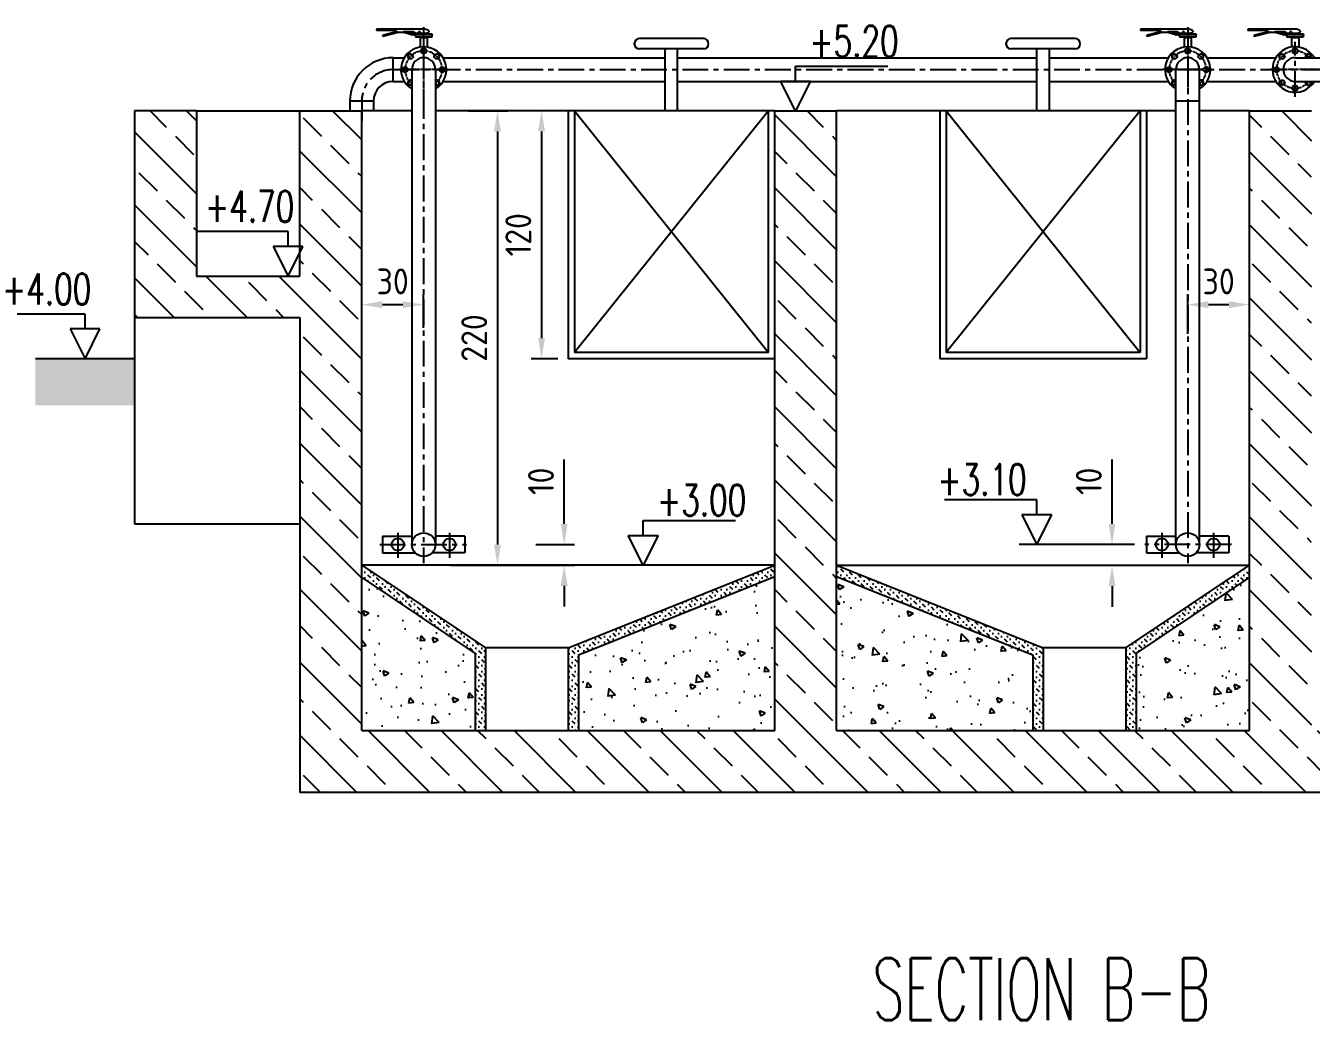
# Model space of a CAD drawing. Header units: inches. Extents: x 113285 to 117969, y -9404 to -6149.
# Drawn here: x 115070 to 115692, y -9396 to -8915 of the extents above; entities that cross this region are included whole.
import ezdxf
from ezdxf.enums import TextEntityAlignment as Align

# ---------------------------------------------------------------- set-up
doc = ezdxf.new("R2010")
doc.units = ezdxf.units.IN
doc.header["$MEASUREMENT"] = 0
doc.linetypes.add('CENTER', pattern=[2, 1.25, -0.25, 0.25, -0.25])
for name, color, linetype in [('1', 1, 'Continuous'), ('2', 2, 'Continuous'), ('3', 3, 'Continuous'), ('4', 4, 'Continuous'), ('5', 5, 'Continuous'), ('KOT', 2, 'Continuous'), ('OLCU', 2, 'Continuous'), ('YAZI', 7, 'Continuous')]:
    doc.layers.add(name, color=color, linetype=linetype)
doc.styles.add('A5', font='romanstw.shx', dxfattribs={"width": 0.5})
doc.styles.add('A6', font='romanstw.shx', dxfattribs={"width": 0.6})
doc.styles.add('PASSDIN', font='isocp.shx')
doc.dimstyles.get("Standard").update_dxf_attribs({"dimscale": 5, "dimtxt": 2.5, "dimasz": 2, "dimexe": 1, "dimexo": 1, "dimgap": 1, "dimtad": 1, "dimdec": 8, "dimzin": 12, "dimdsep": 46, "dimtxsty": 'PASSDIN', "dimcen": 2, "dimadec": 1, "dimazin": 3, "dimtfac": 1, "dimtdec": 8, "dimtix": 1, "dimtofl": 0, "dimtmove": 0, "dimatfit": 3, "dimfxl": 0, "dimtolj": 1, "dimtzin": 0, "dimarcsym": 0})
pattern_1 = [(135, (227321.5713, -2042.9609), (-1.414213562, 4.242640687), [2, -2, 0, -2, 0, -2])]
pattern_2 = [(130, (227321.571, -2042.96), (-28.6904073, -2.5100854), [3, -33]), (185, (227321.57, -2042.96), (5.550053, 30.087685), [2.4, -26.4]), (79.5486, (227319.18, -2043.17), (-23.140375, 27.577582), [2.5496076, -28.0456845]), (133.8158, (227321.57, -2034.96), (-42.689642, -6.620761), [4.5, -49.5]), (83.3644, (227318.014, -2035.513), (-37.386508, 38.964715), [3.824412, -42.06852]), (188.8158, (227321.57, -2034.96), (-37.386478, 38.964744), [3.6, -39.6]), (159, (227317.571, -2036.96), (-23.876282, -16.1047556), [3, -33]), (214, (227317.57, -2036.96), (-9.732613, 29.006002), [2.4, -26.4]), (108.5486, (227315.582, -2038.303), (-33.608905, 12.90122), [2.5496076, -28.0456845]), (142.5, (227321.571, -2042.961), (-0.4863942, 13.3157542), [0, -26.08, 0, -26.8, 0, -26.5]), (172.5, (227321.571, -2042.961), (-10.5227815, 15.7764685), [0, -15.28, 0, -25.48, 0, -10.1]), (212.5, (227330.491, -2042.961), (-21.3528974, -0.9021949), [0, -10, 0, -31.2, 0, -41.4]), (222.5, (227334.491, -2042.96), (-23.3274468, 4.0041993), [0, -13, 0, -20.72, 0, -29.4])]

# ---------------------------------------------------------------- blocks, each defined once
blk = doc.blocks.new('*D22')
at = {"layer": 'Defpoints', "color": 0}
for p in [(115320.67, -8955.75), (115319.4, -9075.75), (115332.3, -9075.75)]:
    blk.add_point(p, dxfattribs=at)
at = {"layer": 'OLCU', "color": 0, "lineweight": -2}
for p, q in [((115315.67, -8955.75), (115314.4, -8955.75)), ((115319.4, -8965.75), (115319.4, -9065.75)), ((115327.3, -9075.75), (115314.4, -9075.75))]:
    blk.add_line(p, q, dxfattribs=at)
at = {"layer": 'OLCU', "color": 0}
for points in [[(115317.73, -8965.75), (115321.07, -8965.75), (115319.4, -8955.75)], [(115317.73, -9065.75), (115321.07, -9065.75), (115319.4, -9075.75)]]:
    blk.add_solid(points, dxfattribs=at)
at = {"layer": 'OLCU', "color": 0, "insert": (115308.15, -9015.75), "char_height": 12.5, "attachment_point": 5, "rotation": 90, "style": 'PASSDIN'}
blk.add_mtext('\\A1;120', dxfattribs=at)
blk = doc.blocks.new('*D95')
at = {"layer": 'Defpoints', "color": 0}
for p in [(115279.04, -8955.75), (115270.37, -9175.75), (115298.05, -9175.75)]:
    blk.add_point(p, dxfattribs=at)
at = {"layer": 'OLCU', "color": 0, "lineweight": -2}
for p, q in [((115284.04, -8955.75), (115303.05, -8955.75)), ((115298.05, -8965.75), (115298.05, -9165.75)), ((115275.37, -9175.75), (115303.05, -9175.75))]:
    blk.add_line(p, q, dxfattribs=at)
at = {"layer": 'OLCU', "color": 0}
for points in [[(115296.39, -8965.75), (115299.72, -8965.75), (115298.05, -8955.75)], [(115296.39, -9165.75), (115299.72, -9165.75), (115298.05, -9175.75)]]:
    blk.add_solid(points, dxfattribs=at)
at = {"layer": 'OLCU', "color": 0, "insert": (115286.8, -9065.75), "char_height": 12.5, "attachment_point": 5, "rotation": 90, "style": 'PASSDIN'}
blk.add_mtext('\\A1;220', dxfattribs=at)
blk = doc.blocks.new('*D96')
at = {"layer": 'Defpoints', "color": 0}
for p in [(115311.69, -9165.75), (115286.81, -9175.75), (115330.37, -9175.75)]:
    blk.add_point(p, dxfattribs=at)
at = {"layer": 'OLCU', "color": 0, "lineweight": -2}
for p, q in [((115330.37, -9155.75), (115330.37, -9124.49)), ((115316.69, -9165.75), (115335.37, -9165.75)), ((115291.81, -9175.75), (115335.37, -9175.75)), ((115330.37, -9185.75), (115330.37, -9195.75))]:
    blk.add_line(p, q, dxfattribs=at)
at = {"layer": 'OLCU', "color": 0}
for points in [[(115328.7, -9155.75), (115332.03, -9155.75), (115330.37, -9165.75)], [(115328.7, -9185.75), (115332.03, -9185.75), (115330.37, -9175.75)]]:
    blk.add_solid(points, dxfattribs=at)
at = {"layer": 'OLCU', "color": 0, "insert": (115319.12, -9135.12), "char_height": 12.5, "attachment_point": 5, "rotation": 90, "style": 'PASSDIN'}
blk.add_mtext('\\A1;10', dxfattribs=at)
blk = doc.blocks.new('*D97')
at = {"layer": 'Defpoints', "color": 0}
for p in [(115611.6, -9165.75), (115595.68, -9175.94), (115595.85, -9175.94)]:
    blk.add_point(p, dxfattribs=at)
at = {"layer": 'OLCU', "color": 0, "lineweight": -2}
for p, q in [((115595.68, -9155.75), (115595.68, -9124.49)), ((115606.6, -9165.75), (115590.68, -9165.75)), ((115590.85, -9175.94), (115590.68, -9175.94)), ((115595.68, -9185.94), (115595.68, -9195.94))]:
    blk.add_line(p, q, dxfattribs=at)
at = {"layer": 'OLCU', "color": 0}
for points in [[(115594.01, -9155.75), (115597.34, -9155.75), (115595.68, -9165.75)], [(115594.01, -9185.94), (115597.34, -9185.94), (115595.68, -9175.94)]]:
    blk.add_solid(points, dxfattribs=at)
at = {"layer": 'OLCU', "color": 0, "insert": (115584.43, -9135.12), "char_height": 12.5, "attachment_point": 5, "rotation": 90, "style": 'PASSDIN'}
blk.add_mtext('\\A1;10', dxfattribs=at)
blk = doc.blocks.new('*D136')
at = {"layer": 'Defpoints', "color": 0}
for p in [(115262.3, -9049.59), (115232.3, -9068.77), (115262.3, -9065.84)]:
    blk.add_point(p, dxfattribs=at)
at = {"layer": 'OLCU', "color": 0, "lineweight": -2}
for p, q in [((115232.3, -9063.77), (115232.3, -9044.59)), ((115262.3, -9060.84), (115262.3, -9044.59)), ((115242.3, -9049.59), (115252.3, -9049.59))]:
    blk.add_line(p, q, dxfattribs=at)
at = {"layer": 'OLCU', "color": 0}
for points in [[(115242.3, -9047.92), (115242.3, -9051.26), (115232.3, -9049.59)], [(115252.3, -9047.92), (115252.3, -9051.26), (115262.3, -9049.59)]]:
    blk.add_solid(points, dxfattribs=at)
at = {"layer": 'OLCU', "color": 0, "insert": (115247.3, -9038.34), "char_height": 12.5, "attachment_point": 5, "style": 'PASSDIN'}
blk.add_mtext('\\A1;30', dxfattribs=at)
blk = doc.blocks.new('*D138')
at = {"layer": 'Defpoints', "color": 0}
for p in [(115662.3, -9049.59), (115632.3, -9068.77), (115662.3, -9065.84)]:
    blk.add_point(p, dxfattribs=at)
at = {"layer": 'OLCU', "color": 0, "lineweight": -2}
for p, q in [((115632.3, -9063.77), (115632.3, -9044.59)), ((115662.3, -9060.84), (115662.3, -9044.59)), ((115642.3, -9049.59), (115652.3, -9049.59))]:
    blk.add_line(p, q, dxfattribs=at)
at = {"layer": 'OLCU', "color": 0}
for points in [[(115642.3, -9047.92), (115642.3, -9051.26), (115632.3, -9049.59)], [(115652.3, -9047.92), (115652.3, -9051.26), (115662.3, -9049.59)]]:
    blk.add_solid(points, dxfattribs=at)
at = {"layer": 'OLCU', "color": 0, "insert": (115647.3, -9038.34), "char_height": 12.5, "attachment_point": 5, "style": 'PASSDIN'}
blk.add_mtext('\\A1;30', dxfattribs=at)

msp = doc.modelspace()

# ---------------------------------------------------------------- hatches: boundary and pattern name
at = {"layer": '1'}
h = msp.add_hatch(dxfattribs=at)
h.set_pattern_fill('ANSI33', color=0, scale=100, style=0)
h.set_pattern_definition([(135, (227240.743, -2042.96), (17.6776695, 17.6776695), []), (135, (227223.065, -2042.96), (17.6776695, 17.6776695), [12.5, -6.25])])
h.paths.add_polyline_path([(115922.30454719, -9285.75369294), (115202.30454719, -9285.75369294), (115202.30454719, -9055.75369294), (115122.30454719, -9055.75369294), (115122.30454719, -8955.75369294), (115152.30454719, -8955.75369294), (115152.30454719, -9035.75369294), (115202.30454719, -9035.75369294), (115202.30454719, -8955.75369294), (115232.30454719, -8955.75369294), (115232.30454719, -9255.75369294), (115432.30454719, -9255.75369294), (115432.30454719, -8955.75369294), (115462.30454719, -8955.75369294), (115462.30454719, -9255.75369294), (115662.30454719, -9255.75369294), (115662.30454719, -8955.75369294), (115692.30454719, -8955.75369294), (115692.30454719, -9255.75369294), (115892.30454719, -9255.75369294), (115892.30454719, -8955.75369294), (115922.30454719, -8955.75369294)])
h = msp.add_hatch(dxfattribs=at)
h.set_pattern_fill('EARTH', color=0, scale=60, style=0)
h.set_pattern_definition([(0, (3916.417, -1933.29), (15, 15), [15, -15]), (0, (3916.417, -1927.665), (15, 15), [15, -15]), (0, (3916.417, -1922.04), (15, 15), [15, -15]), (90, (3918.292, -1920.165), (-15, 15), [15, -15]), (90, (3923.917, -1920.165), (-15, 15), [15, -15]), (90, (3929.542, -1920.165), (-15, 15), [15, -15])])
h.paths.add_polyline_path([(115970.29139982, -9075.75369294), (115922.30454719, -9075.75369294), (115922.30454719, -9098.27422064), (115970.29139982, -9098.27422064)])
h.paths.add_polyline_path([(115122.30454719, -9075.75369294), (115074.31769456, -9075.75369294), (115074.31769456, -9098.27422064), (115122.30454719, -9098.27422064)])
h = msp.add_hatch(dxfattribs=at)
h.set_pattern_fill('MUDST', color=0, scale=8, angle=45, style=0)
h.set_pattern_definition(pattern_1)
h.paths.add_polyline_path([(115232.30454719, -9181.76294507), (115232.30454719, -9175.75369294), (115292.30454719, -9215.75369294), (115292.30454719, -9255.75369294), (115287.30454719, -9255.75369294), (115287.30454719, -9218.42961174)])
h.paths.add_polyline_path([(115432.30454719, -9175.75369294), (115432.30454719, -9181.13885775), (115337.30454719, -9219.13885775), (115337.30454719, -9255.75369294), (115332.30454719, -9255.75369294), (115332.30454719, -9215.75369294)])
h = msp.add_hatch(dxfattribs=at)
h.set_pattern_fill('MUDST', color=0, scale=8, angle=45, style=0)
h.set_pattern_definition(pattern_1)
h.paths.add_polyline_path([(115462.30454719, -9181.13885775), (115462.30454719, -9175.75369294), (115562.30454719, -9215.75369294), (115562.30454719, -9255.75369294), (115557.30454719, -9255.75369294), (115557.30454719, -9219.13885775)])
h.paths.add_polyline_path([(115662.30454719, -9175.75369294), (115662.30454719, -9181.76294507), (115607.30454719, -9218.42961174), (115607.30454719, -9255.75369294), (115602.30454719, -9255.75369294), (115602.30454719, -9215.75369294)])
at = {"layer": '1', "linetype": 'Continuous'}
h = msp.add_hatch(dxfattribs=at)
h.set_pattern_fill('AR-CONC', color=0, scale=4, style=0)
h.set_pattern_definition(pattern_2)
h.paths.add_polyline_path([(115232.30454719, -9181.76294507), (115287.30454719, -9218.42961174), (115287.30454719, -9255.75369294), (115232.30454719, -9255.75369294)])
h.paths.add_polyline_path([(115337.30454719, -9219.13885775), (115432.30454719, -9181.13885775), (115432.30454719, -9255.75369294), (115337.30454719, -9255.75369294)])
at = {"layer": '1'}
h = msp.add_hatch(dxfattribs=at)
h.set_pattern_fill('AR-CONC', color=0, scale=4, style=0)
h.set_pattern_definition(pattern_2)
h.paths.add_polyline_path([(115462.30454719, -9181.13885775), (115557.30454719, -9219.13885775), (115557.30454719, -9255.75369294), (115462.30454719, -9255.75369294)])
h.paths.add_polyline_path([(115607.30454719, -9218.42961174), (115662.30454719, -9181.76294507), (115662.30454719, -9255.75369294), (115607.30454719, -9255.75369294)])

# ---------------------------------------------------------------- linework, layer by layer
at = {"layer": '1', "color": 0, "linetype": 'CENTER'}
for p, q in [((115259.22454719, -8918.31776106), (115259.22454719, -8919.22818391)), ((115262.30454719, -8915.22297528), (115262.30454719, -8947.70702075)), ((115265.38454719, -8918.31776106), (115265.38454719, -8919.22818391)), ((115629.22454719, -8918.31776106), (115629.22454719, -8919.22818391)), ((115632.30454719, -8915.22297528), (115632.30454719, -8947.70702075)), ((115635.38454719, -8918.31776106), (115635.38454719, -8919.22818391)), ((115681.22454719, -8918.31776106), (115681.22454719, -8919.22818391)), ((115687.38454719, -8918.31776106), (115687.38454719, -8919.22818391)), ((115274.01831824, -8935.75369294), (115250.3393866, -8935.75369294)), ((115644.01831824, -8935.75369294), (115620.3393866, -8935.75369294)), ((115696.01831824, -8935.75369294), (115672.3393866, -8935.75369294))]:
    msp.add_line(p, q, dxfattribs=at)
at = {"layer": '1', "color": 0, "linetype": 'Continuous'}
for p, q in [((115397.80454719, -8920.75369294), (115366.80454719, -8920.75369294)), ((115577.80454719, -8920.75369294), (115546.80454719, -8920.75369294)), ((115397.80454719, -8925.75369294), (115366.80454719, -8925.75369294)), ((115379.30454719, -8955.75369294), (115379.30454719, -8925.75369294)), ((115385.30454719, -8955.75369294), (115385.30454719, -8925.75369294)), ((115577.80454719, -8925.75369294), (115546.80454719, -8925.75369294)), ((115559.30454719, -8955.75369294), (115559.30454719, -8925.75369294)), ((115565.30454719, -8955.75369294), (115565.30454719, -8925.75369294)), ((115335.30454719, -8955.75369294), (115429.30454719, -9072.75369294)), ((115429.30454719, -8955.75369294), (115335.30454719, -9072.75369294)), ((115429.30454719, -8955.75369294), (115335.30454719, -8955.75369294)), ((115335.30454719, -8955.75369294), (115335.30454719, -9072.75369294)), ((115429.30454719, -9072.75369294), (115429.30454719, -8955.75369294)), ((115515.30454719, -8955.75369294), (115609.30454719, -9072.75369294)), ((115609.30454719, -8955.75369294), (115515.30454719, -9072.75369294)), ((115609.30454719, -8955.75369294), (115515.30454719, -8955.75369294)), ((115515.30454719, -8955.75369294), (115515.30454719, -9072.75369294)), ((115609.30454719, -8955.75369294), (115609.30454719, -9072.75369294)), ((115122.30454719, -9075.75369294), (115074.31769456, -9075.75369294)), ((115429.30454719, -9072.75369294), (115335.30454719, -9072.75369294)), ((115609.30454719, -9072.75369294), (115515.30454719, -9072.75369294))]:
    msp.add_line(p, q, dxfattribs=at)
at = {"layer": '1', "color": 0, "linetype": 'CENTER', "ltscale": 10}
for p, q in [((115262.30454719, -8927.11197777), (115262.30454719, -9174.72483448)), ((115684.30454719, -8949.00793382), (115684.30454719, -8922.3196969)), ((115632.30454719, -8930.03869294), (115632.30454719, -9174.72483448)), ((115247.60454719, -8935.75369294), (115707.00454719, -8935.75369294)), ((115232.30454719, -8951.05369294), (115232.30454719, -8960.7223444)), ((115249.80324197, -9159.98960921), (115249.80324197, -9172.09941548)), ((115274.80585241, -9159.98960921), (115274.80585241, -9172.09941548)), ((115619.80324197, -9159.98960921), (115619.80324197, -9172.09941548)), ((115644.80585241, -9159.98960921), (115644.80585241, -9172.09941548)), ((115241.07481332, -9165.75369294), (115283.00707875, -9165.75369294)), ((115653.53428106, -9165.75369294), (115611.60201563, -9165.75369294))]:
    msp.add_line(p, q, dxfattribs=at)
at = {"layer": '1', "color": 0}
msp.add_line((115590.67666907, -9165.75369294), (115550.69754359, -9165.75369294), dxfattribs=at)
at = {"layer": '1', "color": 0, "linetype": 'Continuous'}
for centre, start, end in [((115366.80454719, -8923.25369294), 90, 270), ((115397.80454719, -8923.25369294), 270, 90), ((115546.80454719, -8923.25369294), 90, 270), ((115577.80454719, -8923.25369294), 270, 90)]:
    msp.add_arc(centre, 2.5, start, end, dxfattribs=at)
at = {"layer": '1', "color": 0, "linetype": 'CENTER'}
for centre, start, end in [((115262.30454719, -8935.75369294), 309.4199844667, 230.5800155328), ((115632.30454719, -8935.75369294), 309.4199844667, 230.5800155328), ((115684.30454719, -8935.75369294), 39.4199844671, 320.5800155329)]:
    msp.add_arc(centre, 9, start, end, dxfattribs=at)
at = {"layer": '1', "color": 0, "linetype": 'CENTER', "ltscale": 10}
msp.add_arc((115247.60454719, -8951.05369294), 15.3, 90, 180, dxfattribs=at)
at = {"layer": '2', "color": 0}
for p, q in [((115239.42454719, -8916.56969294), (115239.42454719, -8916.88394704)), ((115248.58196306, -8916.88394704), (115239.42454719, -8916.88394704)), ((115261.68854719, -8916.12969294), (115239.86454719, -8916.12969294)), ((115242.52486045, -8919.68414343), (115242.48664968, -8919.57593207)), ((115250.65382553, -8917.69736703), (115242.52486045, -8919.68414343)), ((115242.78914992, -8919.00402501), (115249.20587514, -8917.30870019)), ((115248.58196306, -8916.88394704), (115249.77678069, -8917.69736703)), ((115249.77678069, -8917.69736703), (115252.52330426, -8917.69736703)), ((115256.46841847, -8918.98095511), (115252.00582441, -8917.69736703)), ((115252.52330426, -8917.69736703), (115252.71061053, -8917.45398685)), ((115252.85125218, -8917.38533247), (115257.33122872, -8917.41162828)), ((115257.75853152, -8918.59369294), (115253.50312102, -8917.39858207)), ((115257.57872444, -8919.01891915), (115256.64721189, -8919.01891915)), ((115266.35254719, -8918.59369294), (115257.37654719, -8918.59369294)), ((115257.37654719, -8918.59369294), (115257.37654719, -8918.94569294)), ((115266.35254719, -8918.94569294), (115257.37654719, -8918.94569294)), ((115257.44434377, -8917.45377347), (115258.46508937, -8918.32527144)), ((115257.82221473, -8918.94569294), (115257.80986841, -8918.95331529)), ((115258.34454719, -8918.94569294), (115258.34454719, -8920.00169294)), ((115266.26454719, -8920.00169294), (115258.34454719, -8920.00169294)), ((115259.01649071, -8918.36742049), (115258.57936939, -8918.36742049)), ((115260.10195166, -8917.3014005), (115259.16604674, -8918.28420515)), ((115260.4490884, -8917.3014005), (115260.10195166, -8917.3014005)), ((115260.14557848, -8920.00169294), (115260.54454719, -8920.44169294)), ((115260.54830693, -8917.43713706), (115260.4490884, -8917.3014005)), ((115260.54454719, -8920.44169294), (115260.54454719, -8924.89540579)), ((115264.06454719, -8920.44169294), (115260.54454719, -8920.44169294)), ((115260.93877533, -8918.2663967), (115260.54830693, -8917.43713706)), ((115262.92054719, -8918.36742049), (115261.0980065, -8918.36742049)), ((115262.92054719, -8916.12969294), (115261.68854719, -8916.12969294)), ((115261.68854719, -8918.36742049), (115261.68854719, -8918.59369294)), ((115264.47094196, -8916.65997546), (115262.92054719, -8916.12969294)), ((115264.43558627, -8917.98744081), (115262.92054719, -8918.36742049)), ((115262.92054719, -8918.36742049), (115262.92054719, -8918.59369294)), ((115264.46351591, -8920.00169294), (115264.06454719, -8920.44169294)), ((115264.06454719, -8920.44169294), (115264.06454719, -8924.89540579)), ((115264.76854719, -8917.07629713), (115264.76854719, -8917.56065909)), ((115266.26454719, -8918.94569294), (115266.26454719, -8920.00169294)), ((115266.35254719, -8918.59369294), (115266.35254719, -8918.94569294)), ((115609.42454719, -8916.56969294), (115609.42454719, -8916.88394704)), ((115618.58196306, -8916.88394704), (115609.42454719, -8916.88394704)), ((115631.68854719, -8916.12969294), (115609.86454719, -8916.12969294)), ((115612.52486045, -8919.68414343), (115612.48664968, -8919.57593207)), ((115620.65382553, -8917.69736703), (115612.52486045, -8919.68414343)), ((115612.78914992, -8919.00402501), (115619.20587514, -8917.30870019)), ((115618.58196306, -8916.88394704), (115619.77678069, -8917.69736703)), ((115619.77678069, -8917.69736703), (115622.52330426, -8917.69736703)), ((115626.46841847, -8918.98095511), (115622.00582441, -8917.69736703)), ((115622.52330426, -8917.69736703), (115622.71061053, -8917.45398685)), ((115622.85125218, -8917.38533247), (115627.33122872, -8917.41162828)), ((115627.75853152, -8918.59369294), (115623.50312102, -8917.39858207)), ((115627.57872444, -8919.01891915), (115626.64721189, -8919.01891915)), ((115627.37654719, -8918.59369294), (115627.37654719, -8918.94569294)), ((115636.35254719, -8918.59369294), (115627.37654719, -8918.59369294)), ((115636.35254719, -8918.94569294), (115627.37654719, -8918.94569294)), ((115627.44434377, -8917.45377347), (115628.46508937, -8918.32527144)), ((115627.82221473, -8918.94569294), (115627.80986841, -8918.95331529)), ((115628.34454719, -8918.94569294), (115628.34454719, -8920.00169294)), ((115636.26454719, -8920.00169294), (115628.34454719, -8920.00169294)), ((115629.01649071, -8918.36742049), (115628.57936939, -8918.36742049)), ((115630.10195166, -8917.3014005), (115629.16604674, -8918.28420515)), ((115630.4490884, -8917.3014005), (115630.10195166, -8917.3014005)), ((115630.14557848, -8920.00169294), (115630.54454719, -8920.44169294)), ((115630.54830693, -8917.43713706), (115630.4490884, -8917.3014005)), ((115634.06454719, -8920.44169294), (115630.54454719, -8920.44169294)), ((115630.54454719, -8920.44169294), (115630.54454719, -8924.89540579)), ((115630.93877533, -8918.2663967), (115630.54830693, -8917.43713706)), ((115632.92054719, -8918.36742049), (115631.0980065, -8918.36742049)), ((115632.92054719, -8916.12969294), (115631.68854719, -8916.12969294)), ((115631.68854719, -8918.36742049), (115631.68854719, -8918.59369294)), ((115634.47094196, -8916.65997546), (115632.92054719, -8916.12969294)), ((115634.43558627, -8917.98744081), (115632.92054719, -8918.36742049)), ((115632.92054719, -8918.36742049), (115632.92054719, -8918.59369294)), ((115634.46351591, -8920.00169294), (115634.06454719, -8920.44169294)), ((115634.06454719, -8920.44169294), (115634.06454719, -8924.89540579)), ((115634.76854719, -8917.07629713), (115634.76854719, -8917.56065909)), ((115636.26454719, -8918.94569294), (115636.26454719, -8920.00169294)), ((115636.35254719, -8918.59369294), (115636.35254719, -8918.94569294)), ((115661.42454719, -8916.56969294), (115661.42454719, -8916.88394704)), ((115670.58196306, -8916.88394704), (115661.42454719, -8916.88394704)), ((115683.68854719, -8916.12969294), (115661.86454719, -8916.12969294)), ((115664.52486045, -8919.68414343), (115664.48664968, -8919.57593207)), ((115672.65382553, -8917.69736703), (115664.52486045, -8919.68414343)), ((115664.78914992, -8919.00402501), (115671.20587514, -8917.30870019)), ((115670.58196306, -8916.88394704), (115671.77678069, -8917.69736703)), ((115671.77678069, -8917.69736703), (115674.52330426, -8917.69736703)), ((115678.46841847, -8918.98095511), (115674.00582441, -8917.69736703)), ((115674.52330426, -8917.69736703), (115674.71061053, -8917.45398685)), ((115674.85125218, -8917.38533247), (115679.33122872, -8917.41162828)), ((115679.75853152, -8918.59369294), (115675.50312102, -8917.39858207)), ((115679.57872444, -8919.01891915), (115678.64721189, -8919.01891915)), ((115679.37654719, -8918.59369294), (115679.37654719, -8918.94569294)), ((115688.35254719, -8918.59369294), (115679.37654719, -8918.59369294)), ((115688.35254719, -8918.94569294), (115679.37654719, -8918.94569294)), ((115679.44434377, -8917.45377347), (115680.46508937, -8918.32527144)), ((115679.82221473, -8918.94569294), (115679.80986841, -8918.95331529)), ((115680.34454719, -8918.94569294), (115680.34454719, -8920.00169294)), ((115688.26454719, -8920.00169294), (115680.34454719, -8920.00169294)), ((115681.01649071, -8918.36742049), (115680.57936939, -8918.36742049)), ((115682.10195166, -8917.3014005), (115681.16604674, -8918.28420515)), ((115682.4490884, -8917.3014005), (115682.10195166, -8917.3014005)), ((115682.14557848, -8920.00169294), (115682.54454719, -8920.44169294)), ((115682.54830693, -8917.43713706), (115682.4490884, -8917.3014005)), ((115686.06454719, -8920.44169294), (115682.54454719, -8920.44169294)), ((115682.54454719, -8920.44169294), (115682.54454719, -8924.89540579)), ((115682.93877533, -8918.2663967), (115682.54830693, -8917.43713706)), ((115684.92054719, -8918.36742049), (115683.0980065, -8918.36742049)), ((115684.92054719, -8916.12969294), (115683.68854719, -8916.12969294)), ((115683.68854719, -8918.36742049), (115683.68854719, -8918.59369294)), ((115686.47094196, -8916.65997546), (115684.92054719, -8916.12969294)), ((115686.43558627, -8917.98744081), (115684.92054719, -8918.36742049)), ((115684.92054719, -8918.36742049), (115684.92054719, -8918.59369294)), ((115686.46351591, -8920.00169294), (115686.06454719, -8920.44169294)), ((115686.06454719, -8920.44169294), (115686.06454719, -8924.89540579)), ((115686.76854719, -8917.07629713), (115686.76854719, -8917.56065909)), ((115688.26454719, -8918.94569294), (115688.26454719, -8920.00169294)), ((115688.35254719, -8918.59369294), (115688.35254719, -8918.94569294)), ((115260.91890655, -8926.75369294), (115261.61172687, -8925.55369294)), ((115261.61172687, -8927.95369294), (115260.91890655, -8926.75369294)), ((115261.61172687, -8925.55369294), (115262.99736751, -8925.55369294)), ((115262.99736751, -8925.55369294), (115263.69018784, -8926.75369294)), ((115263.69018784, -8926.75369294), (115262.99736751, -8927.95369294)), ((115630.91890655, -8926.75369294), (115631.61172687, -8925.55369294)), ((115631.61172687, -8927.95369294), (115630.91890655, -8926.75369294)), ((115631.61172687, -8925.55369294), (115632.99736751, -8925.55369294)), ((115632.99736751, -8925.55369294), (115633.69018784, -8926.75369294)), ((115633.69018784, -8926.75369294), (115632.99736751, -8927.95369294)), ((115682.91890655, -8926.75369294), (115683.61172687, -8925.55369294)), ((115683.61172687, -8927.95369294), (115682.91890655, -8926.75369294)), ((115683.61172687, -8925.55369294), (115684.99736751, -8925.55369294)), ((115684.99736751, -8925.55369294), (115685.69018784, -8926.75369294)), ((115685.69018784, -8926.75369294), (115684.99736751, -8927.95369294)), ((115247.60454719, -8930.03869294), (115252.90567625, -8930.03869294)), ((115247.60454719, -8941.46869294), (115247.60454719, -8930.03869294)), ((115254.60216008, -8929.03110172), (115255.58195597, -8928.05130583)), ((115254.96079026, -8930.36952781), (115254.60216008, -8929.03110172)), ((115256.29921635, -8930.728158), (115254.96079026, -8930.36952781)), ((115255.58195597, -8928.05130583), (115256.92038206, -8928.40993602)), ((115257.27901225, -8929.7483621), (115256.29921635, -8930.728158)), ((115256.92038206, -8928.40993602), (115257.27901225, -8929.7483621)), ((115262.99736751, -8927.95369294), (115261.61172687, -8927.95369294)), ((115267.33008214, -8929.7483621), (115267.68871233, -8928.40993602)), ((115268.30987803, -8930.728158), (115267.33008214, -8929.7483621)), ((115267.68871233, -8928.40993602), (115269.02713841, -8928.05130583)), ((115269.64830412, -8930.36952781), (115268.30987803, -8930.728158)), ((115269.02713841, -8928.05130583), (115270.00693431, -8929.03110172)), ((115270.00693431, -8929.03110172), (115269.64830412, -8930.36952781)), ((115271.70341813, -8930.03869294), (115379.30454719, -8930.03869294)), ((115385.30454719, -8930.03869294), (115559.30454719, -8930.03869294)), ((115565.30454719, -8930.03869294), (115622.90567625, -8930.03869294)), ((115624.60216008, -8929.03110172), (115625.58195597, -8928.05130583)), ((115624.96079026, -8930.36952781), (115624.60216008, -8929.03110172)), ((115626.29921635, -8930.728158), (115624.96079026, -8930.36952781)), ((115625.58195597, -8928.05130583), (115626.92038206, -8928.40993602)), ((115627.27901225, -8929.7483621), (115626.29921635, -8930.728158)), ((115626.92038206, -8928.40993602), (115627.27901225, -8929.7483621)), ((115632.99736751, -8927.95369294), (115631.61172687, -8927.95369294)), ((115637.33008214, -8929.7483621), (115637.68871233, -8928.40993602)), ((115638.30987803, -8930.728158), (115637.33008214, -8929.7483621)), ((115637.68871233, -8928.40993602), (115639.02713841, -8928.05130583)), ((115639.64830412, -8930.36952781), (115638.30987803, -8930.728158)), ((115639.02713841, -8928.05130583), (115640.00693431, -8929.03110172)), ((115640.00693431, -8929.03110172), (115639.64830412, -8930.36952781)), ((115641.70341813, -8930.03869294), (115674.90567625, -8930.03869294)), ((115676.60216008, -8929.03110172), (115677.58195597, -8928.05130583)), ((115676.96079026, -8930.36952781), (115676.60216008, -8929.03110172)), ((115678.29921635, -8930.728158), (115676.96079026, -8930.36952781)), ((115677.58195597, -8928.05130583), (115678.92038206, -8928.40993602)), ((115679.27901225, -8929.7483621), (115678.29921635, -8930.728158)), ((115678.92038206, -8928.40993602), (115679.27901225, -8929.7483621)), ((115684.99736751, -8927.95369294), (115683.61172687, -8927.95369294)), ((115684.30454719, -8930.03869294), (115707.00454719, -8930.03869294)), ((115689.33008214, -8929.7483621), (115689.68871233, -8928.40993602)), ((115689.62041298, -8930.03869294), (115689.33008214, -8929.7483621)), ((115689.68871233, -8928.40993602), (115691.02713841, -8928.05130583)), ((115691.02713841, -8928.05130583), (115692.00693431, -8929.03110172)), ((115692.00693431, -8929.03110172), (115691.73695105, -8930.03869294)), ((115252.10454719, -8935.06087262), (115253.30454719, -8934.3680523)), ((115252.10454719, -8936.44651327), (115252.10454719, -8935.06087262)), ((115253.30454719, -8937.13933359), (115252.10454719, -8936.44651327)), ((115253.30454719, -8934.3680523), (115254.50454719, -8935.06087262)), ((115254.50454719, -8936.44651327), (115253.30454719, -8937.13933359)), ((115254.50454719, -8935.06087262), (115254.50454719, -8936.44651327)), ((115256.58954719, -8935.75369294), (115256.58954719, -9165.75369294)), ((115268.01954719, -8935.75369294), (115268.01954719, -9165.75369294)), ((115270.10454719, -8935.06087262), (115271.30454719, -8934.3680523)), ((115270.10454719, -8936.44651327), (115270.10454719, -8935.06087262)), ((115271.30454719, -8937.13933359), (115270.10454719, -8936.44651327)), ((115271.30454719, -8934.3680523), (115272.50454719, -8935.06087262)), ((115272.50454719, -8936.44651327), (115271.30454719, -8937.13933359)), ((115272.50454719, -8935.06087262), (115272.50454719, -8936.44651327)), ((115622.10454719, -8935.06087262), (115623.30454719, -8934.3680523)), ((115622.10454719, -8936.44651327), (115622.10454719, -8935.06087262)), ((115623.30454719, -8937.13933359), (115622.10454719, -8936.44651327)), ((115623.30454719, -8934.3680523), (115624.50454719, -8935.06087262)), ((115624.50454719, -8936.44651327), (115623.30454719, -8937.13933359)), ((115624.50454719, -8935.06087262), (115624.50454719, -8936.44651327)), ((115626.58954719, -9165.75369294), (115626.58954719, -8935.75369294)), ((115638.01954719, -9165.75369294), (115638.01954719, -8935.75369294)), ((115640.10454719, -8935.06087262), (115641.30454719, -8934.3680523)), ((115640.10454719, -8936.44651327), (115640.10454719, -8935.06087262)), ((115641.30454719, -8937.13933359), (115640.10454719, -8936.44651327)), ((115641.30454719, -8934.3680523), (115642.50454719, -8935.06087262)), ((115642.50454719, -8936.44651327), (115641.30454719, -8937.13933359)), ((115642.50454719, -8935.06087262), (115642.50454719, -8936.44651327)), ((115674.10454719, -8935.06087262), (115675.30454719, -8934.3680523)), ((115674.10454719, -8936.44651327), (115674.10454719, -8935.06087262)), ((115675.30454719, -8937.13933359), (115674.10454719, -8936.44651327)), ((115675.30454719, -8934.3680523), (115676.50454719, -8935.06087262)), ((115676.50454719, -8936.44651327), (115675.30454719, -8937.13933359)), ((115676.50454719, -8935.06087262), (115676.50454719, -8936.44651327)), ((115247.60454719, -8941.46869294), (115252.90567625, -8941.46869294)), ((115254.60216008, -8942.47628416), (115254.96079026, -8941.13785808)), ((115255.58195597, -8943.45608006), (115254.60216008, -8942.47628416)), ((115254.96079026, -8941.13785808), (115256.29921635, -8940.77922789)), ((115256.58954719, -8943.18609681), (115255.58195597, -8943.45608006)), ((115256.29921635, -8940.77922789), (115256.58954719, -8941.06955873)), ((115268.01954719, -8941.06955873), (115268.30987803, -8940.77922789)), ((115269.02713841, -8943.45608006), (115268.01954719, -8943.18609681)), ((115268.30987803, -8940.77922789), (115269.64830412, -8941.13785808)), ((115270.00693431, -8942.47628416), (115269.02713841, -8943.45608006)), ((115269.64830412, -8941.13785808), (115270.00693431, -8942.47628416)), ((115271.70341813, -8941.46869294), (115379.30454719, -8941.46869294)), ((115385.30454719, -8941.46869294), (115559.30454719, -8941.46869294)), ((115565.30454719, -8941.46869294), (115622.90567625, -8941.46869294)), ((115624.60216008, -8942.47628416), (115624.96079026, -8941.13785808)), ((115625.58195597, -8943.45608006), (115624.60216008, -8942.47628416)), ((115624.96079026, -8941.13785808), (115626.29921635, -8940.77922789)), ((115626.58954719, -8943.18609681), (115625.58195597, -8943.45608006)), ((115626.29921635, -8940.77922789), (115626.58954719, -8941.06955873)), ((115638.01954719, -8941.06955873), (115638.30987803, -8940.77922789)), ((115639.02713841, -8943.45608006), (115638.01954719, -8943.18609681)), ((115638.30987803, -8940.77922789), (115639.64830412, -8941.13785808)), ((115640.00693431, -8942.47628416), (115639.02713841, -8943.45608006)), ((115639.64830412, -8941.13785808), (115640.00693431, -8942.47628416)), ((115641.70341813, -8941.46869294), (115674.90567625, -8941.46869294)), ((115676.60216008, -8942.47628416), (115676.96079026, -8941.13785808)), ((115677.58195597, -8943.45608006), (115676.60216008, -8942.47628416)), ((115676.96079026, -8941.13785808), (115678.29921635, -8940.77922789)), ((115678.92038206, -8943.09744987), (115677.58195597, -8943.45608006)), ((115678.29921635, -8940.77922789), (115679.27901225, -8941.75902379)), ((115679.27901225, -8941.75902379), (115678.92038206, -8943.09744987)), ((115682.91890655, -8944.75369294), (115683.61172687, -8943.55369294)), ((115683.61172687, -8945.95369294), (115682.91890655, -8944.75369294)), ((115683.61172687, -8943.55369294), (115684.99736751, -8943.55369294)), ((115684.99736751, -8945.95369294), (115683.61172687, -8945.95369294)), ((115684.30454719, -8941.46869294), (115707.00454719, -8941.46869294)), ((115684.99736751, -8943.55369294), (115685.69018784, -8944.75369294)), ((115685.69018784, -8944.75369294), (115684.99736751, -8945.95369294)), ((115689.33008214, -8941.75902379), (115689.62041298, -8941.46869294)), ((115689.68871233, -8943.09744987), (115689.33008214, -8941.75902379)), ((115691.02713841, -8943.45608006), (115689.68871233, -8943.09744987)), ((115692.00693431, -8942.47628416), (115691.02713841, -8943.45608006)), ((115691.73695105, -8941.46869294), (115692.00693431, -8942.47628416)), ((115226.58954719, -8951.05369294), (115226.58954719, -8955.75369294)), ((115238.01954719, -8951.05369294), (115226.58954719, -8951.05369294)), ((115238.01954719, -8951.05369294), (115238.01954719, -8955.75369294)), ((115638.01954719, -8951.05369294), (115626.58954719, -8951.05369294)), ((115332.30454719, -8955.75369294), (115332.30454719, -9075.75369294)), ((115512.30454719, -8955.75369294), (115512.30454719, -9075.75369294)), ((115612.30454719, -8955.75369294), (115612.30454719, -9075.75369294)), ((115242.30585241, -9161.75369294), (115256.58954719, -9161.75369294)), ((115242.30585241, -9161.75369294), (115242.30585241, -9169.75369294)), ((115282.30585241, -9161.75369294), (115268.01954719, -9161.75369294)), ((115282.30585241, -9161.75369294), (115282.30585241, -9169.75369294)), ((115612.30324197, -9161.75369294), (115626.58954719, -9161.75369294)), ((115612.30324197, -9161.75369294), (115612.30324197, -9169.75369294)), ((115652.30324197, -9161.75369294), (115638.01954719, -9161.75369294)), ((115652.30324197, -9161.75369294), (115652.30324197, -9169.75369294)), ((115242.30585241, -9169.75369294), (115258.22273081, -9169.75369294)), ((115282.30585241, -9169.75369294), (115266.38636358, -9169.75369294)), ((115612.30324197, -9169.75369294), (115628.22273081, -9169.75369294)), ((115652.30324197, -9169.75369294), (115636.38636358, -9169.75369294)), ((115432.30454719, -9175.75369294), (115232.30454719, -9175.75369294)), ((115662.30454719, -9175.94398909), (115462.30454719, -9175.94398909)), ((115332.30454719, -9215.75369294), (115292.30454719, -9215.75369294)), ((115602.30454719, -9215.75369294), (115562.30454719, -9215.75369294))]:
    msp.add_line(p, q, dxfattribs=at)
at = {"layer": '2', "color": 0, "linetype": 'Continuous'}
for p, q in [((115152.30454719, -8955.75369294), (115202.30454719, -8955.75369294)), ((115256.58954719, -8955.75369294), (115232.30454719, -8955.75369294)), ((115335.30454719, -8955.75369294), (115268.01954719, -8955.75369294)), ((115432.30454719, -8955.75369294), (115429.30454719, -8955.75369294)), ((115515.30454719, -8955.75369294), (115462.30454719, -8955.75369294)), ((115626.58954719, -8955.75369294), (115609.30454719, -8955.75369294)), ((115662.30454719, -8955.75369294), (115638.01954719, -8955.75369294)), ((115432.30454719, -9075.75369294), (115332.30454719, -9075.75369294)), ((115612.30454719, -9075.75369294), (115512.30454719, -9075.75369294))]:
    msp.add_line(p, q, dxfattribs=at)
at = {"layer": '2', "color": 0}
for centre, radius in [((115262.30454719, -8926.75369294), 1.2), ((115632.30454719, -8926.75369294), 1.2), ((115684.30454719, -8926.75369294), 1.2), ((115255.94058616, -8929.38973191), 1.2), ((115268.66850822, -8929.38973191), 1.2), ((115625.94058616, -8929.38973191), 1.2), ((115638.66850822, -8929.38973191), 1.2), ((115677.94058616, -8929.38973191), 1.2), ((115253.30454719, -8935.75369294), 1.2), ((115271.30454719, -8935.75369294), 1.2), ((115623.30454719, -8935.75369294), 1.2), ((115641.30454719, -8935.75369294), 1.2), ((115675.30454719, -8935.75369294), 1.2), ((115677.94058616, -8942.11765397), 1.2), ((115684.30454719, -8944.75369294), 1.2), ((115249.80585241, -9165.75369294), 3), ((115274.80585241, -9165.75369294), 3), ((115619.80324197, -9165.75369294), 3), ((115632.30454719, -9165.75369294), 5.715), ((115644.80324197, -9165.75369294), 3)]:
    msp.add_circle(centre, radius, dxfattribs=at)
for centre, radius, start, end in [((115239.86454719, -8916.56969294), 0.44, 90, 180), ((115242.90154313, -8919.42942807), 0.44, 104.799606715, 199.4487553485), ((115252.85008721, -8917.56132862), 0.176, 89.6207476836, 142.4179887519), ((115256.64721189, -8918.57891915), 0.44, 246.0243300224, 270), ((115257.33006375, -8917.58762442), 0.176, 49.509775107, 89.6207476836), ((115257.57872444, -8918.57891915), 0.44, 270, 301.6902718003), ((115258.57936939, -8918.19142049), 0.176, 229.509775107, 270), ((115259.01649071, -8918.19142049), 0.176, 270, 328.1845092429), ((115261.0980065, -8918.19142049), 0.176, 205.2140515347, 270), ((115264.32854719, -8917.56065909), 0.44, 284.0796559489, 0), ((115264.32854719, -8917.07629713), 0.44, 0, 71.1177402991), ((115609.86454719, -8916.56969294), 0.44, 90, 180), ((115612.90154313, -8919.42942807), 0.44, 104.799606715, 199.4487553485), ((115622.85008721, -8917.56132862), 0.176, 89.6207476836, 142.4179887519), ((115626.64721189, -8918.57891915), 0.44, 246.0243300224, 270), ((115627.33006375, -8917.58762442), 0.176, 49.509775107, 89.6207476836), ((115627.57872444, -8918.57891915), 0.44, 270, 301.6902718003), ((115628.57936939, -8918.19142049), 0.176, 229.509775107, 270), ((115629.01649071, -8918.19142049), 0.176, 270, 328.1845092429), ((115631.0980065, -8918.19142049), 0.176, 205.2140515347, 270), ((115634.32854719, -8917.56065909), 0.44, 284.0796559489, 0), ((115634.32854719, -8917.07629713), 0.44, 0, 71.1177402991), ((115661.86454719, -8916.56969294), 0.44, 90, 180), ((115664.90154313, -8919.42942807), 0.44, 104.799606715, 199.4487553485), ((115674.85008721, -8917.56132862), 0.176, 89.6207476836, 142.4179887519), ((115678.64721189, -8918.57891915), 0.44, 246.0243300224, 270), ((115679.33006375, -8917.58762442), 0.176, 49.509775107, 89.6207476836), ((115679.57872444, -8918.57891915), 0.44, 270, 301.6902718003), ((115680.57936939, -8918.19142049), 0.176, 229.509775107, 270), ((115681.01649071, -8918.19142049), 0.176, 270, 328.1845092429), ((115683.0980065, -8918.19142049), 0.176, 205.2140515347, 270), ((115686.32854719, -8917.56065909), 0.44, 284.0796559489, 0), ((115686.32854719, -8917.07629713), 0.44, 0, 71.1177402991), ((115262.30454719, -8935.75369294), 11, 301.301766425, 238.6982335746), ((115632.30454719, -8935.75369294), 11, 301.301766425, 238.6982335746), ((115684.30454719, -8935.75369294), 11, 31.3017664253, 328.6982335747), ((115247.60454719, -8951.05369294), 21.015, 90, 180), ((115262.30454719, -8935.75369294), 5.715, 0, 180), ((115632.30454719, -8935.75369294), 5.715, 0, 180), ((115684.30454719, -8935.75369294), 5.715, 90, 270), ((115690.66850822, -8929.38973191), 1.2, 327.2618265637, 212.7381734363), ((115247.60454719, -8951.05369294), 9.585, 90, 180), ((115255.94058616, -8942.11765397), 1.2, 57.2618265648, 302.7381734352), ((115268.66850822, -8942.11765397), 1.2, 237.2618265614, 122.7381734386), ((115625.94058616, -8942.11765397), 1.2, 57.2618265648, 302.7381734352), ((115638.66850822, -8942.11765397), 1.2, 237.2618265614, 122.7381734386), ((115690.66850822, -8942.11765397), 1.2, 147.2618265636, 32.7381734364)]:
    msp.add_arc(centre, radius, start, end, dxfattribs=at)
at = {"layer": '3', "color": 0, "linetype": 'Continuous'}
for p, q in [((115232.30454719, -9175.75369294), (115292.30454719, -9215.75369294)), ((115332.30454719, -9215.75369294), (115432.30454719, -9175.75369294)), ((115462.30454719, -9175.75369294), (115562.30454719, -9215.75369294)), ((115602.30454719, -9215.75369294), (115662.30454719, -9175.75369294)), ((115232.30454719, -9181.76294507), (115287.30454719, -9218.42961174)), ((115337.30454719, -9219.13885775), (115432.30454719, -9181.13885775)), ((115462.30454719, -9181.13885775), (115557.30454719, -9219.13885775)), ((115607.30454719, -9218.42961174), (115662.30454719, -9181.76294507)), ((115287.30454719, -9218.42961174), (115287.30454719, -9255.75369294)), ((115292.30454719, -9215.75369294), (115292.30454719, -9255.75369294)), ((115332.30454719, -9215.75369294), (115332.30454719, -9255.75369294)), ((115337.30454719, -9219.13885775), (115337.30454719, -9255.75369294)), ((115557.30454719, -9219.13885775), (115557.30454719, -9255.75369294)), ((115562.30454719, -9215.75369294), (115562.30454719, -9255.75369294)), ((115602.30454719, -9215.75369294), (115602.30454719, -9255.75369294)), ((115607.30454719, -9218.42961174), (115607.30454719, -9255.75369294))]:
    msp.add_line(p, q, dxfattribs=at)
at = {"layer": '4', "color": 0, "linetype": 'Continuous'}
for p, q in [((115122.30454719, -9055.75369294), (115122.30454719, -9155.75369294)), ((115122.30454719, -9155.75369294), (115202.30454719, -9155.75369294))]:
    msp.add_line(p, q, dxfattribs=at)
at = {"layer": '5', "color": 0, "linetype": 'Continuous'}
for p, q in [((115152.30454719, -8955.75369294), (115122.30454719, -8955.75369294)), ((115122.30454719, -8955.75369294), (115122.30454719, -9055.75369294)), ((115152.30454719, -8955.75369294), (115152.30454719, -9035.75369294)), ((115202.30454719, -9035.75369294), (115202.30454719, -8955.75369294)), ((115202.30454719, -8955.75369294), (115232.30454719, -8955.75369294)), ((115232.30454719, -9255.75369294), (115232.30454719, -8955.75369294)), ((115432.30454719, -8955.75369294), (115462.30454719, -8955.75369294)), ((115432.30454719, -9255.75369294), (115432.30454719, -8955.75369294)), ((115462.30454719, -9255.75369294), (115462.30454719, -8955.75369294)), ((115662.30454719, -8955.75369294), (115692.30454719, -8955.75369294)), ((115662.30454719, -9255.75369294), (115662.30454719, -8955.75369294)), ((115152.30454719, -9035.75369294), (115202.30454719, -9035.75369294)), ((115122.30454719, -9055.75369294), (115202.30454719, -9055.75369294)), ((115202.30454719, -9055.75369294), (115202.30454719, -9285.75369294)), ((115232.30454719, -9255.75369294), (115432.30454719, -9255.75369294)), ((115462.30454719, -9255.75369294), (115662.30454719, -9255.75369294)), ((115922.30454719, -9285.75369294), (115202.30454719, -9285.75369294))]:
    msp.add_line(p, q, dxfattribs=at)
at = {"layer": 'KOT', "color": 0}
for p, q in [((115442.39040589, -8941.35369265), (115442.39040589, -8934.1536925)), ((115442.39040589, -8934.1536925), (115487.03040704, -8934.1536925)), ((115442.39040589, -8955.75369294), (115435.19040574, -8941.35369265)), ((115435.19040574, -8941.35369265), (115449.59040603, -8941.35369265)), ((115449.59040603, -8941.35369265), (115442.39040589, -8955.75369294)), ((115196.61233291, -9014.1536925), (115151.97233176, -9014.1536925)), ((115196.61233291, -9021.35369265), (115196.61233291, -9014.1536925)), ((115189.41233277, -9021.35369265), (115196.61233291, -9035.75369294)), ((115203.81233306, -9021.35369265), (115189.41233277, -9021.35369265)), ((115196.61233291, -9035.75369294), (115203.81233306, -9021.35369265)), ((115098.31112088, -9054.1536925), (115053.67111973, -9054.1536925)), ((115098.31112088, -9061.35369265), (115098.31112088, -9054.1536925)), ((115105.51112103, -9061.35369265), (115091.11112074, -9061.35369265)), ((115091.11112074, -9061.35369265), (115098.31112088, -9075.75369294)), ((115098.31112088, -9075.75369294), (115105.51112103, -9061.35369265)), ((115559.24694329, -9144.15369251), (115514.60694214, -9144.15369251)), ((115559.24694329, -9151.35369266), (115559.24694329, -9144.15369251)), ((115552.04694314, -9151.35369266), (115559.24694329, -9165.75369294)), ((115566.44694343, -9151.35369266), (115552.04694314, -9151.35369266)), ((115559.24694329, -9165.75369294), (115566.44694343, -9151.35369266)), ((115368.60260428, -9154.1536925), (115413.24260543, -9154.1536925)), ((115368.60260428, -9161.35369265), (115368.60260428, -9154.1536925)), ((115361.40260413, -9161.35369265), (115375.80260442, -9161.35369265)), ((115368.60260428, -9175.75369294), (115361.40260413, -9161.35369265)), ((115375.80260442, -9161.35369265), (115368.60260428, -9175.75369294))]:
    msp.add_line(p, q, dxfattribs=at)
at = {"layer": 'OLCU', "color": 0}
msp.add_circle((115262.30454719, -9165.75369294), 5.715, dxfattribs=at)

# ---------------------------------------------------------------- texts
at = {"layer": 'KOT', "color": 0, "style": 'A5', "width": 0.7}
for s, p in [('+5.20', (115492.32648648, -8929.53712745)), ('+4.70', (115199.67625338, -9009.53712745)), ('+4.00', (115101.37504135, -9049.53712745)), ('+3.10', (115554.3108636, -9141.762297)), ('+3.00', (115418.53868487, -9151.76229699))]:
    msp.add_text(s, height=15.0000003, dxfattribs=at).set_placement(p, align=Align.RIGHT)
at = {"layer": 'YAZI', "color": 0, "style": 'A6', "width": 0.6}
msp.add_text('SECTION B-B', height=30, dxfattribs=at).set_placement((115561.46184104, -9396.07732236), align=Align.CENTER)

# ---------------------------------------------------------------- dimensions: what is measured, and where the dimension line sits
at = {"layer": 'OLCU', "color": 0}
for base, p1, p2, picture, middle in [((115298.0537761035, -9175.7536929439), (115279.0391123743, -8955.7536929439), (115270.365204558, -9175.7536929439), '*D95', (115286.8025457885, -9065.7536929438)), ((115319.3989249218, -9075.7536929439), (115320.6663863374, -8955.7536929439), (115332.3045471916, -9075.7536929439), '*D22', (115308.1476946069, -9015.7536929438))]:
    dim = msp.add_linear_dim(base=base, p1=p1, p2=p2, angle=90, dimstyle='Standard', dxfattribs=at)
    dim.commit()
    dim.dimension.update_dxf_attribs({"geometry": picture, "text_midpoint": middle})
for base, p1, p2, picture, middle in [((115262.3045471918, -9049.5885031569), (115232.3045471918, -9068.768076008), (115262.3045471918, -9065.841360835), '*D136', (115247.3045471918, -9038.3385031569)), ((115662.3045471918, -9049.5885031569), (115632.3045471918, -9068.768076008), (115662.3045471918, -9065.8413608349), '*D138', (115647.3045471918, -9038.3385031569))]:
    dim = msp.add_linear_dim(base=base, p1=p1, p2=p2, dimstyle='Standard', dxfattribs=at)
    dim.commit()
    dim.dimension.update_dxf_attribs({"geometry": picture, "text_midpoint": middle})
dim = msp.add_linear_dim(base=(115330.3673904442, -9175.7536929439), p1=(115311.6872345966, -9165.7536929438), p2=(115286.8111901848, -9175.7536929439), angle=90, dimstyle='Standard', dxfattribs=at)
dim.commit()
dim.dimension.update_dxf_attribs({"geometry": '*D96', "text_midpoint": (115330.3673904442, -9135.123771684), "dimtype": 160})
dim = msp.add_linear_dim(base=(115595.67666907, -9175.94398909), p1=(115611.60201563, -9165.75369294), p2=(115595.8488085, -9175.94398909), angle=90, text='10', dimstyle='Standard', dxfattribs=at)
dim.commit()
dim.dimension.update_dxf_attribs({"geometry": '*D97', "text_midpoint": (115595.67666907, -9135.12377168), "dimtype": 160})

doc.saveas('drawing.dxf')
